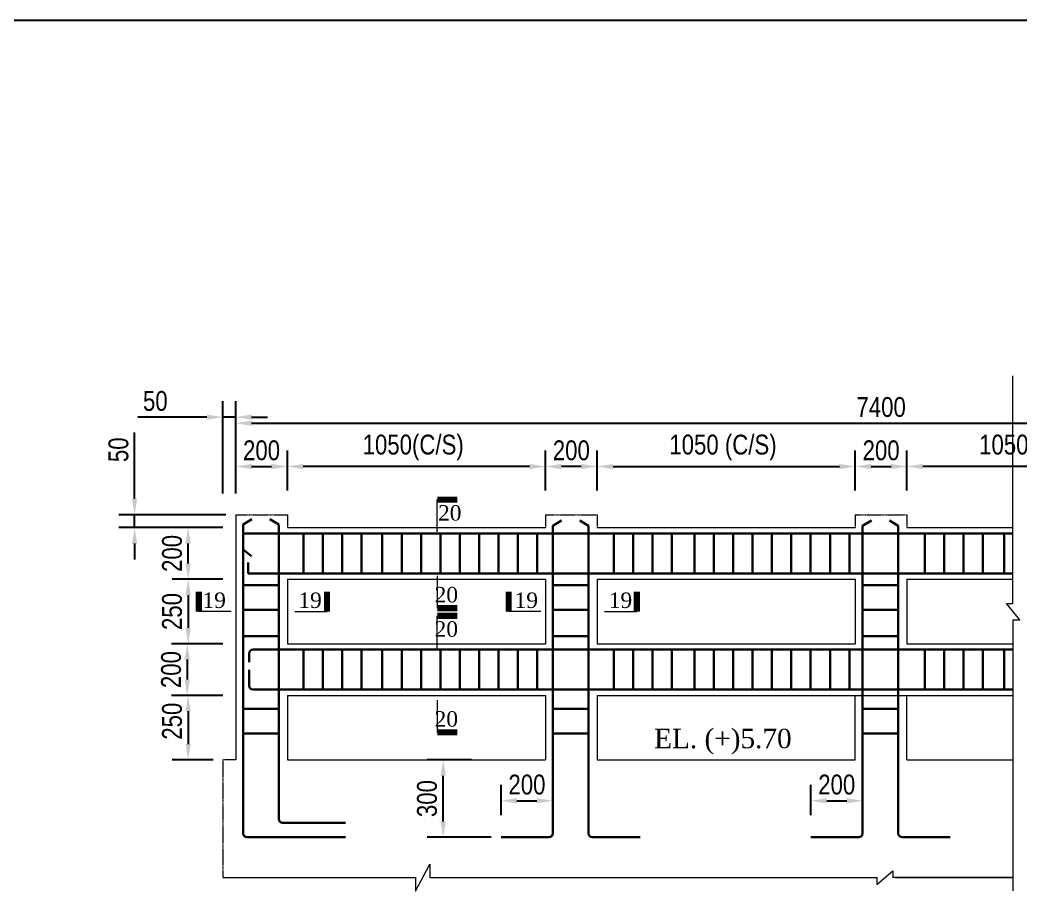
# Model space of a CAD drawing. Extents: x -119161 to 3778985, y -718511 to -30958.
# Drawn here: x 3574558 to 3579598, y -265255 to -260818 of the extents above; entities that cross this region are included whole.
import ezdxf

# ---------------------------------------------------------------- set-up
doc = ezdxf.new("R2010")
doc.units = 0
doc.header["$MEASUREMENT"] = 0
doc.linetypes.add('DASHED', pattern=[0.75, 0.5, -0.25])
doc.layers.get('DEFPOINTS').update_dxf_attribs({"linetype": 'CONTINUOUS'})
doc.layers.add('LINE', color=7, linetype='CONTINUOUS')
doc.layers.add('TEXT', color=10, linetype='CONTINUOUS')
doc.layers.add('ROD', color=1, linetype='CONTINUOUS', lineweight=30)
doc.styles.add('DIM', font='isocp3.shx')
doc.styles.add('SH-T2', font='arial.ttf', dxfattribs={"width": 0.8})
doc.styles.get("Standard").update_dxf_attribs({"font": 'times.ttf', "height": 250})
doc.dimstyles.new('dim_50', dxfattribs={"dimtxt": 100, "dimasz": 100, "dimexe": 50, "dimexo": 30, "dimgap": 30, "dimtad": 1, "dimdec": 0, "dimzin": 0, "dimdsep": 46, "dimtxsty": 'DIM', "dimcen": 0.09, "dimclrd": 5, "dimclre": 5, "dimclrt": 7, "dimadec": 0, "dimazin": 0, "dimtfac": 1, "dimtdec": 0, "dimtmove": 0, "dimatfit": 3, "dimfxl": 1, "dimtolj": 1, "dimtzin": 0, "dimarcsym": 1})

# ---------------------------------------------------------------- blocks, each defined once
blk = doc.blocks.new('se')
at = {"layer": 'TEXT', "color": 6, "lineweight": 9, "ltscale": 3}
blk.add_lwpolyline([(0, 0, 20, 20, 0), (0, 64.7, 0, 0, 0)], format="xyseb", dxfattribs=at)
blk.add_lwpolyline([(-104.2, 0), (0, 0)], dxfattribs=at)
blk = doc.blocks.new('*D810')
at = {"layer": 'DEFPOINTS', "color": 0, "lineweight": -2}
for p in [(3575904.1, -263067), (3575644.1, -263238.2), (3575904.1, -263238.2)]:
    blk.add_point(p, dxfattribs=at)
at = {"layer": 'LINE', "color": 5, "lineweight": -2}
for p, q in [((3575644.1, -263188.2), (3575644.1, -262987)), ((3575904.1, -263188.2), (3575904.1, -262987)), ((3575724.1, -263067), (3575824.1, -263067))]:
    blk.add_line(p, q, dxfattribs=at)
for points in [[(3575724.1, -263053.7), (3575724.1, -263080.4), (3575644.1, -263067)], [(3575824.1, -263053.7), (3575824.1, -263080.4), (3575904.1, -263067)]]:
    blk.add_solid(points, dxfattribs=at)
at = {"layer": 'LINE', "color": 7, "insert": (3575774.1, -262986), "char_height": 100, "attachment_point": 5, "style": 'SH-T2'}
blk.add_mtext('\\A1;200', dxfattribs=at)
blk = doc.blocks.new('*D811')
at = {"layer": 'DEFPOINTS', "color": 0, "lineweight": -2}
for p in [(3575904.1, -263067), (3575904.1, -263238.2), (3577204.1, -263238.2)]:
    blk.add_point(p, dxfattribs=at)
at = {"layer": 'LINE', "color": 5, "lineweight": -2}
for p, q in [((3575904.1, -263188.2), (3575904.1, -262987)), ((3577204.1, -263188.2), (3577204.1, -262987)), ((3577124.1, -263067), (3575984.1, -263067))]:
    blk.add_line(p, q, dxfattribs=at)
for points in [[(3575984.1, -263053.7), (3575984.1, -263080.4), (3575904.1, -263067)], [(3577124.1, -263053.7), (3577124.1, -263080.4), (3577204.1, -263067)]]:
    blk.add_solid(points, dxfattribs=at)
at = {"layer": 'LINE', "color": 7, "insert": (3576537.8, -262971.5), "char_height": 100, "attachment_point": 5, "style": 'SH-T2'}
blk.add_mtext('\\A1;1050(C/S)', dxfattribs=at)
blk = doc.blocks.new('*D812')
at = {"layer": 'DEFPOINTS', "color": 0, "lineweight": -2}
for p in [(3577204.1, -263067), (3577204.1, -263238.2), (3577464.1, -263238.2)]:
    blk.add_point(p, dxfattribs=at)
at = {"layer": 'LINE', "color": 5, "lineweight": -2}
for p, q in [((3577204.1, -263188.2), (3577204.1, -262987)), ((3577464.1, -263188.2), (3577464.1, -262987)), ((3577384.1, -263067), (3577284.1, -263067))]:
    blk.add_line(p, q, dxfattribs=at)
for points in [[(3577284.1, -263053.7), (3577284.1, -263080.4), (3577204.1, -263067)], [(3577384.1, -263053.7), (3577384.1, -263080.4), (3577464.1, -263067)]]:
    blk.add_solid(points, dxfattribs=at)
at = {"layer": 'LINE', "color": 7, "insert": (3577334.1, -262986), "char_height": 100, "attachment_point": 5, "style": 'SH-T2'}
blk.add_mtext('\\A1;200', dxfattribs=at)
blk = doc.blocks.new('*D815')
at = {"layer": 'DEFPOINTS', "color": 0, "lineweight": -2}
for p in [(3575404.8, -263374.8), (3575628.4, -263374.8), (3575628.4, -263634.8)]:
    blk.add_point(p, dxfattribs=at)
at = {"layer": 'LINE', "color": 5, "lineweight": -2}
for p, q in [((3575578.4, -263374.8), (3575324.8, -263374.8)), ((3575404.8, -263554.8), (3575404.8, -263454.8)), ((3575578.4, -263634.8), (3575324.8, -263634.8))]:
    blk.add_line(p, q, dxfattribs=at)
for points in [[(3575391.4, -263454.8), (3575418.1, -263454.8), (3575404.8, -263374.8)], [(3575391.4, -263554.8), (3575418.1, -263554.8), (3575404.8, -263634.8)]]:
    blk.add_solid(points, dxfattribs=at)
at = {"layer": 'LINE', "color": 7, "insert": (3575323.7, -263504.8), "char_height": 100, "attachment_point": 5, "rotation": 90, "style": 'SH-T2'}
blk.add_mtext('\\A1;200', dxfattribs=at)
blk = doc.blocks.new('*D816')
at = {"layer": 'DEFPOINTS', "color": 0, "lineweight": -2}
for p in [(3575628.4, -263634.8), (3575404.8, -263959.8), (3575628.4, -263959.8)]:
    blk.add_point(p, dxfattribs=at)
at = {"layer": 'LINE', "color": 5, "lineweight": -2}
for p, q in [((3575578.4, -263634.8), (3575324.8, -263634.8)), ((3575404.8, -263714.8), (3575404.8, -263879.8)), ((3575578.4, -263959.8), (3575324.8, -263959.8))]:
    blk.add_line(p, q, dxfattribs=at)
for points in [[(3575391.4, -263714.8), (3575418.1, -263714.8), (3575404.8, -263634.8)], [(3575391.4, -263879.8), (3575418.1, -263879.8), (3575404.8, -263959.8)]]:
    blk.add_solid(points, dxfattribs=at)
at = {"layer": 'LINE', "color": 7, "insert": (3575323.7, -263797.3), "char_height": 100, "attachment_point": 5, "rotation": 90, "style": 'SH-T2'}
blk.add_mtext('\\A1;250', dxfattribs=at)
blk = doc.blocks.new('*D817')
at = {"layer": 'DEFPOINTS', "color": 0, "lineweight": -2}
for p in [(3575628.4, -263959.8), (3575399.9, -264219.8), (3575628.4, -264219.8)]:
    blk.add_point(p, dxfattribs=at)
at = {"layer": 'LINE', "color": 5, "lineweight": -2}
for p, q in [((3575578.4, -263959.8), (3575319.9, -263959.8)), ((3575399.9, -264039.8), (3575399.9, -264139.8)), ((3575578.4, -264219.8), (3575319.9, -264219.8))]:
    blk.add_line(p, q, dxfattribs=at)
for points in [[(3575386.6, -264039.8), (3575413.3, -264039.8), (3575399.9, -263959.8)], [(3575386.6, -264139.8), (3575413.3, -264139.8), (3575399.9, -264219.8)]]:
    blk.add_solid(points, dxfattribs=at)
at = {"layer": 'LINE', "color": 7, "insert": (3575318.9, -264089.8), "char_height": 100, "attachment_point": 5, "rotation": 90, "style": 'SH-T2'}
blk.add_mtext('\\A1;200', dxfattribs=at)
blk = doc.blocks.new('*D818')
at = {"layer": 'DEFPOINTS', "color": 0, "lineweight": -2}
for p in [(3575579.9, -264219.8), (3575404.8, -264544.8), (3575579.9, -264544.8)]:
    blk.add_point(p, dxfattribs=at)
at = {"layer": 'LINE', "color": 5, "lineweight": -2}
for p, q in [((3575529.9, -264219.8), (3575324.8, -264219.8)), ((3575404.8, -264299.8), (3575404.8, -264464.8)), ((3575529.9, -264544.8), (3575324.8, -264544.8))]:
    blk.add_line(p, q, dxfattribs=at)
for points in [[(3575391.4, -264299.8), (3575418.1, -264299.8), (3575404.8, -264219.8)], [(3575391.4, -264464.8), (3575418.1, -264464.8), (3575404.8, -264544.8)]]:
    blk.add_solid(points, dxfattribs=at)
at = {"layer": 'LINE', "color": 7, "insert": (3575323.7, -264349.8), "char_height": 100, "attachment_point": 5, "rotation": 90, "style": 'SH-T2'}
blk.add_mtext('\\A1;250', dxfattribs=at)
blk = doc.blocks.new('*D819')
at = {"layer": 'DEFPOINTS', "color": 0, "lineweight": -2}
for p in [(3578764.1, -263067), (3577464.1, -263238.2), (3578764.1, -263238.2)]:
    blk.add_point(p, dxfattribs=at)
at = {"layer": 'LINE', "color": 5, "lineweight": -2}
for p, q in [((3577464.1, -263188.2), (3577464.1, -262987)), ((3578764.1, -263188.2), (3578764.1, -262987)), ((3577544.1, -263067), (3578684.1, -263067))]:
    blk.add_line(p, q, dxfattribs=at)
for points in [[(3577544.1, -263053.7), (3577544.1, -263080.4), (3577464.1, -263067)], [(3578684.1, -263053.7), (3578684.1, -263080.4), (3578764.1, -263067)]]:
    blk.add_solid(points, dxfattribs=at)
at = {"layer": 'LINE', "color": 7, "insert": (3578097.8, -262971.5), "char_height": 100, "attachment_point": 5, "style": 'SH-T2'}
blk.add_mtext('\\A1;1050 (C/S)', dxfattribs=at)
blk = doc.blocks.new('*D820')
at = {"layer": 'DEFPOINTS', "color": 0, "lineweight": -2}
for p in [(3579024.1, -263067), (3578764.1, -263238.2), (3579024.1, -263238.2)]:
    blk.add_point(p, dxfattribs=at)
at = {"layer": 'LINE', "color": 5, "lineweight": -2}
for p, q in [((3578764.1, -263188.2), (3578764.1, -262987)), ((3579024.1, -263188.2), (3579024.1, -262987)), ((3578844.1, -263067), (3578944.1, -263067))]:
    blk.add_line(p, q, dxfattribs=at)
for points in [[(3578844.1, -263053.7), (3578844.1, -263080.4), (3578764.1, -263067)], [(3578944.1, -263053.7), (3578944.1, -263080.4), (3579024.1, -263067)]]:
    blk.add_solid(points, dxfattribs=at)
at = {"layer": 'LINE', "color": 7, "insert": (3578894.1, -262986), "char_height": 100, "attachment_point": 5, "style": 'SH-T2'}
blk.add_mtext('\\A1;200', dxfattribs=at)
blk = doc.blocks.new('*D822')
at = {"layer": 'DEFPOINTS', "color": 0, "lineweight": -2}
for p in [(3579024.1, -263067), (3579024.1, -263238.2), (3580324.1, -263238.2)]:
    blk.add_point(p, dxfattribs=at)
at = {"layer": 'LINE', "color": 5, "lineweight": -2}
for p, q in [((3579024.1, -263188.2), (3579024.1, -262987)), ((3580324.1, -263188.2), (3580324.1, -262987)), ((3580244.1, -263067), (3579104.1, -263067))]:
    blk.add_line(p, q, dxfattribs=at)
for points in [[(3579104.1, -263053.7), (3579104.1, -263080.4), (3579024.1, -263067)], [(3580244.1, -263053.7), (3580244.1, -263080.4), (3580324.1, -263067)]]:
    blk.add_solid(points, dxfattribs=at)
at = {"layer": 'LINE', "color": 7, "insert": (3579657.8, -262971.5), "char_height": 100, "attachment_point": 5, "style": 'SH-T2'}
blk.add_mtext('\\A1;1050 (C/S)', dxfattribs=at)
blk = doc.blocks.new('*D823')
at = {"layer": 'DEFPOINTS', "color": 0, "lineweight": -2}
for p in [(3582144.1, -262849), (3575644.1, -262937), (3582144.1, -262937)]:
    blk.add_point(p, dxfattribs=at)
at = {"layer": 'LINE', "color": 5, "lineweight": -2}
for p, q in [((3575644.1, -262887), (3575644.1, -262769)), ((3582144.1, -262887), (3582144.1, -262769)), ((3575724.1, -262849), (3582064.1, -262849))]:
    blk.add_line(p, q, dxfattribs=at)
for points in [[(3575724.1, -262835.7), (3575724.1, -262862.4), (3575644.1, -262849)], [(3582064.1, -262835.7), (3582064.1, -262862.4), (3582144.1, -262849)]]:
    blk.add_solid(points, dxfattribs=at)
at = {"layer": 'LINE', "color": 7, "insert": (3578894.1, -262768), "char_height": 100, "attachment_point": 5, "style": 'SH-T2'}
blk.add_mtext('\\A1;7400', dxfattribs=at)
blk = doc.blocks.new('*D824')
at = {"layer": 'DEFPOINTS', "color": 0, "lineweight": -2}
for p in [(3575579.1, -262818.4), (3575579.1, -263252.1), (3575644.1, -263252.7)]:
    blk.add_point(p, dxfattribs=at)
at = {"layer": 'LINE', "color": 5, "lineweight": -2}
for p, q in [((3575579.1, -263202.1), (3575579.1, -262738.4)), ((3575644.1, -263202.7), (3575644.1, -262738.4)), ((3575499.1, -262818.4), (3575152, -262818.4)), ((3575644.1, -262818.4), (3575579.1, -262818.4)), ((3575724.1, -262818.4), (3575804.1, -262818.4))]:
    blk.add_line(p, q, dxfattribs=at)
for points in [[(3575499.1, -262805.1), (3575499.1, -262831.7), (3575579.1, -262818.4)], [(3575724.1, -262805.1), (3575724.1, -262831.7), (3575644.1, -262818.4)]]:
    blk.add_solid(points, dxfattribs=at)
at = {"layer": 'LINE', "color": 7, "insert": (3575239.2, -262737.3), "char_height": 100, "attachment_point": 5, "style": 'SH-T2'}
blk.add_mtext('\\A1;50', dxfattribs=at)
blk = doc.blocks.new('*D826')
at = {"layer": 'DEFPOINTS', "color": 0, "lineweight": -2}
for p in [(3576688.8, -264544.8), (3576881.5, -264544.8), (3576980.3, -264934.2)]:
    blk.add_point(p, dxfattribs=at)
at = {"layer": 'LINE', "color": 5, "lineweight": -2}
for p, q in [((3576831.5, -264544.8), (3576608.8, -264544.8)), ((3576688.8, -264854.2), (3576688.8, -264624.8)), ((3576930.3, -264934.2), (3576608.8, -264934.2))]:
    blk.add_line(p, q, dxfattribs=at)
for points in [[(3576675.5, -264624.8), (3576702.2, -264624.8), (3576688.8, -264544.8)], [(3576675.5, -264854.2), (3576702.2, -264854.2), (3576688.8, -264934.2)]]:
    blk.add_solid(points, dxfattribs=at)
at = {"layer": 'LINE', "color": 7, "insert": (3576607.7, -264739.5), "char_height": 100, "attachment_point": 5, "rotation": 90, "style": 'SH-T2'}
blk.add_mtext('\\A1;300', dxfattribs=at)
blk = doc.blocks.new('*D849')
at = {"layer": 'DEFPOINTS', "color": 0, "lineweight": -2}
for p in [(3575644.1, -263309.8), (3575135, -263374.8), (3575628.4, -263374.8)]:
    blk.add_point(p, dxfattribs=at)
at = {"layer": 'LINE', "color": 5, "lineweight": -2}
for p, q in [((3575135, -263229.8), (3575135, -262895.5)), ((3575594.1, -263309.8), (3575055, -263309.8)), ((3575135, -263374.8), (3575135, -263309.8)), ((3575578.4, -263374.8), (3575055, -263374.8)), ((3575135, -263454.8), (3575135, -263534.8))]:
    blk.add_line(p, q, dxfattribs=at)
for points in [[(3575121.6, -263229.8), (3575148.3, -263229.8), (3575135, -263309.8)], [(3575121.6, -263454.8), (3575148.3, -263454.8), (3575135, -263374.8)]]:
    blk.add_solid(points, dxfattribs=at)
at = {"layer": 'LINE', "color": 7, "insert": (3575053.9, -262982.6), "char_height": 100, "attachment_point": 5, "rotation": 90, "style": 'SH-T2'}
blk.add_mtext('\\A1;50', dxfattribs=at)
blk = doc.blocks.new('*D852')
at = {"layer": 'DEFPOINTS', "color": 0, "lineweight": -2}
for p in [(3577240.9, -264750.6), (3576980.3, -264872.7), (3577240.9, -264872.7)]:
    blk.add_point(p, dxfattribs=at)
at = {"layer": 'LINE', "color": 5, "lineweight": -2}
for p, q in [((3576980.3, -264822.7), (3576980.3, -264670.6)), ((3577240.9, -264822.7), (3577240.9, -264670.6)), ((3577060.3, -264750.6), (3577160.9, -264750.6))]:
    blk.add_line(p, q, dxfattribs=at)
for points in [[(3577060.3, -264737.3), (3577060.3, -264763.9), (3576980.3, -264750.6)], [(3577160.9, -264737.3), (3577160.9, -264763.9), (3577240.9, -264750.6)]]:
    blk.add_solid(points, dxfattribs=at)
at = {"layer": 'LINE', "color": 7, "insert": (3577110.6, -264669.5), "char_height": 100, "attachment_point": 5, "style": 'SH-T2'}
blk.add_mtext('\\A1;200', dxfattribs=at)
blk = doc.blocks.new('*D853')
at = {"layer": 'DEFPOINTS', "color": 0, "lineweight": -2}
for p in [(3578800.9, -264750.6), (3578540.3, -264872.7), (3578800.9, -264872.7)]:
    blk.add_point(p, dxfattribs=at)
at = {"layer": 'LINE', "color": 5, "lineweight": -2}
for p, q in [((3578540.3, -264822.7), (3578540.3, -264670.6)), ((3578800.9, -264822.7), (3578800.9, -264670.6)), ((3578620.3, -264750.6), (3578720.9, -264750.6))]:
    blk.add_line(p, q, dxfattribs=at)
for points in [[(3578620.3, -264737.3), (3578620.3, -264763.9), (3578540.3, -264750.6)], [(3578720.9, -264737.3), (3578720.9, -264763.9), (3578800.9, -264750.6)]]:
    blk.add_solid(points, dxfattribs=at)
at = {"layer": 'LINE', "color": 7, "insert": (3578670.6, -264669.5), "char_height": 100, "attachment_point": 5, "style": 'SH-T2'}
blk.add_mtext('\\A1;200', dxfattribs=at)

msp = doc.modelspace()

# ---------------------------------------------------------------- linework, layer by layer
at = {"layer": 'LINE', "lineweight": 15}
for p, q in [((3579557.9, -263757.4, 0), (3579557.9, -262611, 0)), ((3579557.9, -263838.4, 0), (3579557.9, -265204.4, 0)), ((3576549.3, -265205.4), (3576621.3, -265070.1)), ((3576621.3, -265070.1), (3576621.3, -265136.5)), ((3575579.1, -265136.5), (3576549.3, -265136.5)), ((3576549.3, -265135.2), (3576549.3, -265205.4)), ((3576621.3, -265136.5), (3578872.2, -265136.5)), ((3579557.9, -265136.5), (3578953.2, -265136.5)), ((3578966.7, -265136.5), (3579557.9, -265136.5))]:
    msp.add_line(p, q, dxfattribs=at)
at = {"layer": 'LINE', "lineweight": 9}
for p, q in [((3575644.1, -263309.8), (3575644.1, -264544.8)), ((3575904.1, -263374.8), (3577204.1, -263374.8)), ((3577464.1, -263374.8), (3578764.1, -263374.8)), ((3579024.1, -263374.8), (3579557.9, -263374.8)), ((3575904.1, -263634.8), (3577204.1, -263634.8)), ((3575904.1, -263634.8), (3575904.1, -263959.8)), ((3577204.1, -263634.8), (3577204.1, -263959.8)), ((3577464.1, -263634.8), (3578764.1, -263634.8)), ((3577464.1, -263634.8), (3577464.1, -263959.8)), ((3578764.1, -263634.8), (3578764.1, -263959.8)), ((3579024.1, -263634.8), (3579557.9, -263634.8)), ((3579024.1, -263634.8), (3579024.1, -263959.8)), ((3579593, -263838.4, 0), (3579525.4, -263757.4, 0)), ((3579525.4, -263757.4, 0), (3579557.9, -263757.4, 0)), ((3579557.9, -263838.4, 0), (3579593, -263838.4, 0)), ((3575904.1, -263959.8), (3577204.1, -263959.8)), ((3577464.1, -263959.8), (3578764.1, -263959.8)), ((3579024.1, -263959.8), (3579557.9, -263959.8)), ((3575904.1, -264219.8), (3577204.1, -264219.8)), ((3575904.1, -264219.8), (3575904.1, -264544.8)), ((3577204.1, -264219.8), (3577204.1, -264544.8)), ((3577464.1, -264219.8), (3579557.9, -264219.8)), ((3577464.1, -264219.8), (3577464.1, -264544.8)), ((3578764.1, -264544.8), (3578764.1, -264219.8)), ((3579024.1, -264544.8), (3579024.1, -264219.8)), ((3575904.1, -264544.8), (3577204.1, -264544.8)), ((3577464.1, -264544.8), (3578764.1, -264544.8)), ((3579024.1, -264544.8), (3579557.9, -264544.8)), ((3578872.2, -265171.6), (3578953.2, -265104)), ((3578953.2, -265104), (3578953.2, -265136.5)), ((3578872.2, -265136.5), (3578872.2, -265171.6))]:
    msp.add_line(p, q, dxfattribs=at)
at = {"layer": 'LINE', "linetype": 'DASHED', "lineweight": 9, "ltscale": 3}
for p, q in [((3575904.1, -263309.8), (3575904.1, -263374.8)), ((3577204.1, -263309.8), (3577204.1, -263374.8)), ((3577464.1, -263309.8), (3577464.1, -263374.8)), ((3578764.1, -263309.8), (3578764.1, -263374.8)), ((3579024.1, -263309.8), (3579024.1, -263374.8)), ((3575579.1, -264544.8), (3575579.1, -265136.5))]:
    msp.add_line(p, q, dxfattribs=at)
at = {"layer": 'LINE'}
msp.add_lwpolyline([(3590511.1, -281220.7), (3561658.8, -281220.7), (3561658.8, -260818), (3590511.1, -260818)], close=True, dxfattribs=at)
at = {"layer": 'LINE', "linetype": 'DASHED', "lineweight": 9, "ltscale": 3}
for points in [[(3575644.1, -263309.8), (3575904.1, -263309.8)], [(3577204.1, -263309.8), (3577464.1, -263309.8)], [(3578764.1, -263309.8), (3579024.1, -263309.8)], [(3575644.1, -264544.8), (3575579.1, -264544.8)]]:
    msp.add_lwpolyline(points, dxfattribs=at)
at = {"layer": 'ROD'}
for p, q in [((3575680.9, -263551.1), (3575680.9, -263359.4)), ((3575860.7, -263360.6), (3575860.7, -264842.8)), ((3575680.9, -263404.2), (3579557.9, -263404.2)), ((3575834.9, -263404.2), (3575812, -263404.2)), ((3575985, -263605.4), (3575985, -263404.2)), ((3576082.5, -263605.4), (3576082.5, -263404.2)), ((3576180, -263605.4), (3576180, -263404.2)), ((3576277.5, -263605.4), (3576277.5, -263404.2)), ((3576382.3, -263605.4), (3576382.3, -263404.2)), ((3576479.8, -263605.4), (3576479.8, -263404.2)), ((3576577.3, -263605.4), (3576577.3, -263404.2)), ((3576674.8, -263605.4), (3576674.8, -263404.2)), ((3576772.3, -263605.4), (3576772.3, -263404.2)), ((3576869.8, -263605.4), (3576869.8, -263404.2)), ((3576967.3, -263605.4), (3576967.3, -263404.2)), ((3577064.8, -263605.4), (3577064.8, -263404.2)), ((3577162.3, -263605.4), (3577162.3, -263404.2)), ((3577240.9, -264914.7), (3577240.9, -263365.2)), ((3577240.9, -263365.2), (3577240.9, -263456.5)), ((3577420.7, -263365.2), (3577420.7, -264914.7)), ((3577548.3, -263605.4), (3577548.3, -263404.2)), ((3577645.8, -263605.4), (3577645.8, -263404.2)), ((3577743.3, -263605.4), (3577743.3, -263404.2)), ((3577840.8, -263605.4), (3577840.8, -263404.2)), ((3577954.2, -263605.4), (3577954.2, -263404.2)), ((3578051.7, -263605.4), (3578051.7, -263404.2)), ((3578149.2, -263605.4), (3578149.2, -263404.2)), ((3578246.7, -263605.4), (3578246.7, -263404.2)), ((3578344.2, -263605.4), (3578344.2, -263404.2)), ((3578441.7, -263605.4), (3578441.7, -263404.2)), ((3578539.2, -263605.4), (3578539.2, -263404.2)), ((3578636.7, -263605.4), (3578636.7, -263404.2)), ((3578734.2, -263605.4), (3578734.2, -263404.2)), ((3578800.9, -264914.7), (3578800.9, -263365.2)), ((3578800.9, -263365.2), (3578800.9, -263456.5)), ((3578980.7, -263365.2), (3578980.7, -264914.7)), ((3579114.4, -263605.4), (3579114.4, -263404.2)), ((3579211.9, -263605.4), (3579211.9, -263404.2)), ((3579309.4, -263605.4), (3579309.4, -263404.2)), ((3579406.9, -263605.4), (3579406.9, -263404.2)), ((3579514.2, -263605.4), (3579514.2, -263404.2)), ((3575680.9, -264914.7), (3575680.9, -263423.7)), ((3575706.9, -263605.4), (3575706.9, -263550.8)), ((3575706.9, -263605.4), (3579557.9, -263605.4)), ((3575680.9, -263665.1), (3575860.7, -263665.1)), ((3577240.9, -263665.1), (3577360.1, -263665.1)), ((3577308.1, -263665.1), (3577420.7, -263665.1)), ((3578800.9, -263665.1), (3578920.1, -263665.1)), ((3578868.1, -263665.1), (3578980.7, -263665.1)), ((3575680.9, -263788.2), (3575860.7, -263788.2)), ((3577240.9, -263788.2), (3577360.1, -263788.2)), ((3577308.1, -263788.2), (3577420.7, -263788.2)), ((3578800.9, -263788.2), (3578920.1, -263788.2)), ((3578868.1, -263788.2), (3578980.7, -263788.2)), ((3575680.9, -263921.6), (3575860.7, -263921.6)), ((3577240.9, -263921.6), (3577360.1, -263921.6)), ((3577308.1, -263921.6), (3577420.7, -263921.6)), ((3578800.9, -263921.6), (3578920.1, -263921.6)), ((3578868.1, -263921.6), (3578980.7, -263921.6)), ((3575711.9, -264008.7), (3575711.9, -264052.7)), ((3575731.4, -263989.2), (3579557.9, -263989.2)), ((3575985, -264190.4), (3575985, -263989.2)), ((3576082.5, -264190.4), (3576082.5, -263989.2)), ((3576180, -264190.4), (3576180, -263989.2)), ((3576277.5, -264190.4), (3576277.5, -263989.2)), ((3576382.3, -264190.4), (3576382.3, -263989.2)), ((3576479.8, -264190.4), (3576479.8, -263989.2)), ((3576577.3, -264190.4), (3576577.3, -263989.2)), ((3576674.8, -264190.4), (3576674.8, -263989.2)), ((3576772.3, -264190.4), (3576772.3, -263989.2)), ((3576869.8, -264190.4), (3576869.8, -263989.2)), ((3576967.3, -264190.4), (3576967.3, -263989.2)), ((3577064.8, -264190.4), (3577064.8, -263989.2)), ((3577162.3, -264190.4), (3577162.3, -263989.2)), ((3577548.3, -264190.4), (3577548.3, -263989.2)), ((3577645.8, -264190.4), (3577645.8, -263989.2)), ((3577743.3, -264190.4), (3577743.3, -263989.2)), ((3577840.8, -264190.4), (3577840.8, -263989.2)), ((3577954.2, -264190.4), (3577954.2, -263989.2)), ((3578051.7, -264190.4), (3578051.7, -263989.2)), ((3578149.2, -264190.4), (3578149.2, -263989.2)), ((3578246.7, -264190.4), (3578246.7, -263989.2)), ((3578344.2, -264190.4), (3578344.2, -263989.2)), ((3578441.7, -264190.4), (3578441.7, -263989.2)), ((3578539.2, -264190.4), (3578539.2, -263989.2)), ((3578636.7, -264190.4), (3578636.7, -263989.2)), ((3578734.2, -264190.4), (3578734.2, -263989.2)), ((3579114.4, -264190.4), (3579114.4, -263989.2)), ((3579211.9, -264190.4), (3579211.9, -263989.2)), ((3579309.4, -264190.4), (3579309.4, -263989.2)), ((3579406.9, -264190.4), (3579406.9, -263989.2)), ((3579514.2, -264190.4), (3579514.2, -263989.2)), ((3575711.9, -264091.9), (3575711.9, -264170.9)), ((3575731.4, -264190.4), (3579557.9, -264190.4)), ((3575680.9, -264288.1), (3575860.7, -264288.1)), ((3577240.9, -264288.1), (3577360.1, -264288.1)), ((3577308.1, -264288.1), (3577420.7, -264288.1)), ((3578800.9, -264288.1), (3578920.1, -264288.1)), ((3578868.1, -264288.1), (3578980.7, -264288.1)), ((3575680.9, -264411.2), (3575860.7, -264411.2)), ((3577240.9, -264411.2), (3577360.1, -264411.2)), ((3577308.1, -264411.2), (3577420.7, -264411.2)), ((3578800.9, -264411.2), (3578920.1, -264411.2)), ((3578868.1, -264411.2), (3578980.7, -264411.2)), ((3575880.2, -264862.3), (3576196.8, -264862.3)), ((3575700.4, -264934.2), (3576196.8, -264934.2)), ((3576980.3, -264934.2), (3577221.4, -264934.2)), ((3577681.3, -264934.2), (3577440.2, -264934.2)), ((3578540.3, -264934.2), (3578781.4, -264934.2)), ((3579241.3, -264934.2), (3579000.2, -264934.2))]:
    msp.add_line(p, q, dxfattribs=at)
for points in [[(3575680.9, -263359.4), (3575725.2, -263332.5)], [(3575860.7, -263359.4), (3575816.3, -263332.5)], [(3577240.9, -263365.2), (3577285.2, -263338.4)], [(3577420.7, -263365.2), (3577376.3, -263338.4)], [(3578800.9, -263365.2), (3578845.2, -263338.4)], [(3578980.7, -263365.2), (3578936.3, -263338.4)], [(3575680.9, -263404.2), (3575680.9, -263485.6), (3575723, -263518.1)]]:
    msp.add_lwpolyline(points, dxfattribs=at)
for centre, start, end in [((3575731.4, -264008.7), 90, 180), ((3575731.4, -264170.9), 180, 270), ((3575880.2, -264842.8), 180, 270), ((3575700.4, -264914.7), 180, 270), ((3577221.4, -264914.7), 270, 0), ((3577440.2, -264914.7), 180, 270), ((3578781.4, -264914.7), 270, 0), ((3579000.2, -264914.7), 180, 270)]:
    msp.add_arc(centre, 19.5, start, end, dxfattribs=at)

# ---------------------------------------------------------------- block references
at = {"layer": 'TEXT', "linetype": 'DASHED', "lineweight": 9, "yscale": 1.560000000055879, "zscale": 1.56, "rotation": 270}
for p, xscale in [((3576659.1, -263233.8), -1.560000000055879), ((3576659.1, -263780.4), 1.560000000055879), ((3576659.1, -263818.8), -1.560000000055879), ((3576659.1, -264406.1), 1.560000000055879)]:
    msp.add_blockref('se', p, dxfattribs=dict(at, xscale=xscale))
at = {"layer": 'TEXT', "linetype": 'DASHED', "lineweight": 9, "yscale": 1.560000000055879, "zscale": 1.56}
for p, xscale in [((3575458.3, -263797.8), -1.560000000055879), ((3576103.9, -263797.8), 1.560000000055879), ((3577018.3, -263797.8), -1.560000000055879), ((3577663.9, -263797.8), 1.560000000055879)]:
    msp.add_blockref('se', p, dxfattribs=dict(at, xscale=xscale))

# ---------------------------------------------------------------- texts
at = {"layer": 'LINE', "color": 4, "insert": (3578097.4, -264452.8), "char_height": 97.5, "attachment_point": 5}
msp.add_mtext('{\\fTimes New Roman|b0|i0|c0|p18;\\C0;EL. (+)5.70}', dxfattribs=at)
at = {"layer": 'TEXT', "insert": (3576722.1, -263301), "char_height": 78, "width": 158.904, "attachment_point": 5}
msp.add_mtext('20', dxfattribs=at)
at = {"layer": 'TEXT', "char_height": 78, "attachment_point": 5}
for s, insert in [('19 ', (3575535.7, -263741)), ('19 ', (3576018.7, -263741)), ('20 ', (3576704.6, -263713.2)), ('19 ', (3577107.3, -263741)), ('19 ', (3577581.6, -263741)), ('20 ', (3576704.6, -263886)), ('20 ', (3576704.6, -264339))]:
    msp.add_mtext(s, dxfattribs=dict(at, insert=insert))

# ---------------------------------------------------------------- dimensions: what is measured, and where the dimension line sits
at = {"layer": 'LINE', "color": 0}
for base, p1, p2, text, picture, middle in [((3575579.1, -262818.4), (3575644.1, -263252.7), (3575579.1, -263252.1), '50', '*D824', (3575239.2, -262818.4)), ((3578764.1, -263067), (3577464.1, -263238.2), (3578764.1, -263238.2), '1050 (C/S)', '*D819', (3578097.8, -263067)), ((3575904.1, -263067), (3575644.1, -263238.2), (3575904.1, -263238.2), '200', '*D810', (3575774.1, -263067)), ((3579024.1, -263067), (3578764.1, -263238.2), (3579024.1, -263238.2), '200', '*D820', (3578894.1, -263067))]:
    dim = msp.add_linear_dim(base=base, p1=p1, p2=p2, text=text, dimstyle='dim_50', override={"dimasz": 80, "dimexe": 80, "dimexo": 50, "dimtxsty": 'SH-T2'}, dxfattribs=at)
    dim.commit()
    dim.dimension.update_dxf_attribs({"geometry": picture, "text_midpoint": middle, "dimtype": 160})
for base, p1, p2, text, picture, middle in [((3582144.1, -262849), (3575644.1, -262937), (3582144.1, -262937), '7400', '*D823', (3578894.1, -262768)), ((3577240.9, -264750.6), (3576980.3, -264872.7), (3577240.9, -264872.7), '200', '*D852', (3577110.6, -264669.5)), ((3578800.9, -264750.6), (3578540.3, -264872.7), (3578800.9, -264872.7), '200', '*D853', (3578670.6, -264669.5))]:
    dim = msp.add_linear_dim(base=base, p1=p1, p2=p2, text=text, dimstyle='dim_50', override={"dimasz": 80, "dimexe": 80, "dimexo": 50, "dimtxsty": 'SH-T2'}, dxfattribs=at)
    dim.commit()
    dim.dimension.update_dxf_attribs({"geometry": picture, "text_midpoint": middle})
for base, p1, p2, angle, text, picture, middle in [((3579024.1, -263067), (3580324.1, -263238.2), (3579024.1, -263238.2), 180, '1050 (C/S)', '*D822', (3579657.8, -263067)), ((3575135, -263374.8), (3575644.1, -263309.8), (3575628.4, -263374.8), 270, '50', '*D849', (3575135, -262982.6)), ((3575904.1, -263067), (3577204.1, -263238.2), (3575904.1, -263238.2), 180, '1050(C/S)', '*D811', (3576537.8, -263067)), ((3577204.1, -263067), (3577464.1, -263238.2), (3577204.1, -263238.2), 180, '200', '*D812', (3577334.1, -263067)), ((3575404.8, -263374.8), (3575628.4, -263634.8), (3575628.4, -263374.8), 90, '200', '*D815', (3575404.8, -263504.8)), ((3575399.9, -264219.8), (3575628.4, -263959.8), (3575628.4, -264219.8), 90, '200', '*D817', (3575399.9, -264089.8)), ((3575404.8, -264544.8), (3575579.9, -264219.8), (3575579.9, -264544.8), 90, '250', '*D818', (3575404.8, -264349.8))]:
    dim = msp.add_linear_dim(base=base, p1=p1, p2=p2, angle=angle, text=text, dimstyle='dim_50', override={"dimasz": 80, "dimexe": 80, "dimexo": 50, "dimtxsty": 'SH-T2'}, dxfattribs=at)
    dim.commit()
    dim.dimension.update_dxf_attribs({"geometry": picture, "text_midpoint": middle, "dimtype": 160})
for base, p1, p2, text, picture, middle in [((3575404.8, -263959.8), (3575628.4, -263634.8), (3575628.4, -263959.8), '250', '*D816', (3575323.7, -263797.3)), ((3576688.8, -264544.8), (3576980.3, -264934.2), (3576881.5, -264544.8), '300', '*D826', (3576607.7, -264739.5))]:
    dim = msp.add_linear_dim(base=base, p1=p1, p2=p2, angle=90, text=text, dimstyle='dim_50', override={"dimasz": 80, "dimexe": 80, "dimexo": 50, "dimtxsty": 'SH-T2'}, dxfattribs=at)
    dim.commit()
    dim.dimension.update_dxf_attribs({"geometry": picture, "text_midpoint": middle})

doc.saveas('drawing.dxf')
